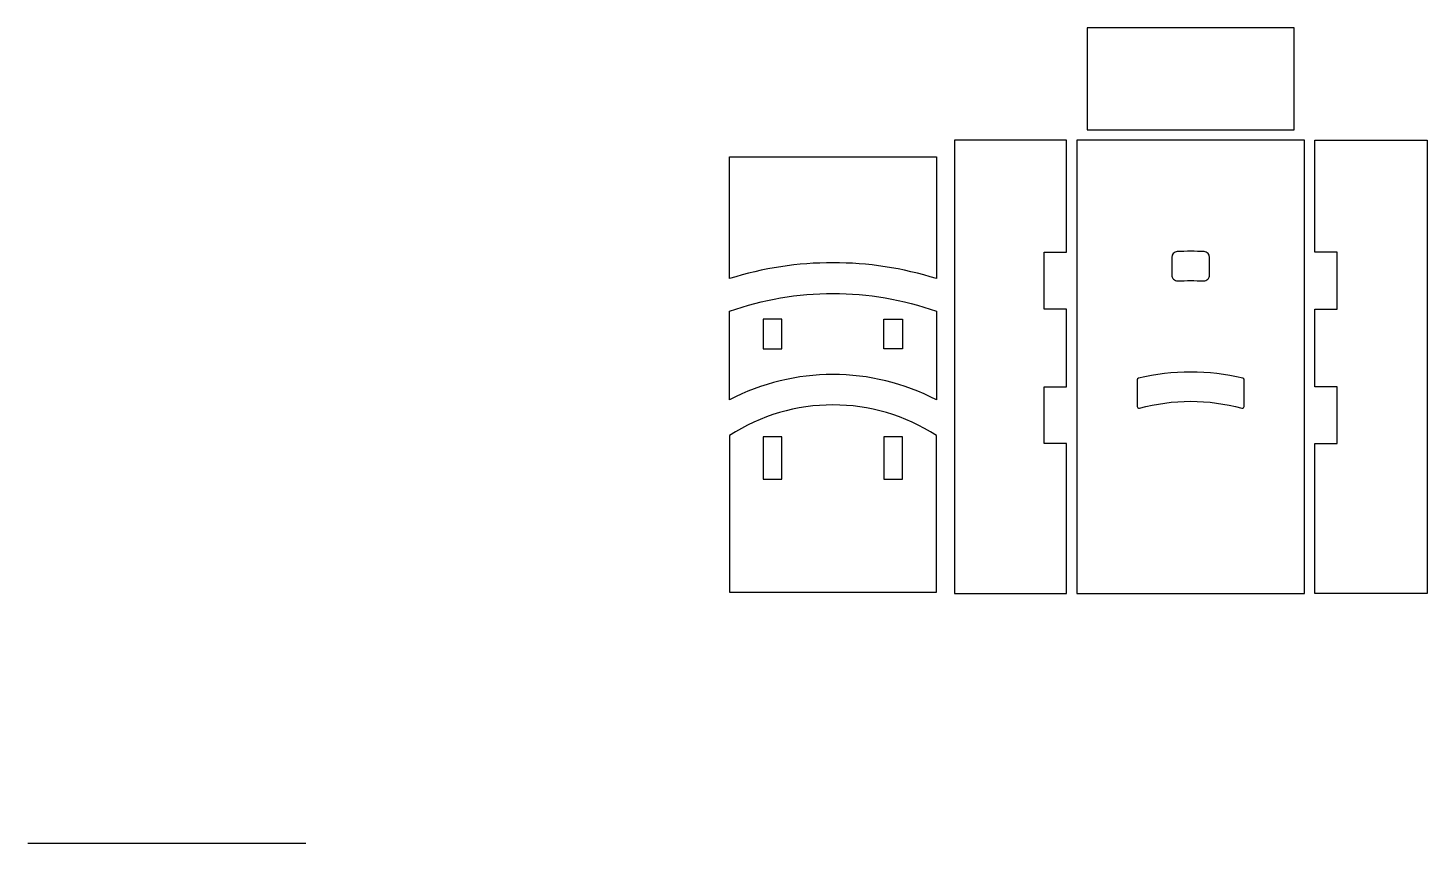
# Model space of a CAD drawing. Header units: inches. Extents: x 390 to 795, y -4 to 233.
import ezdxf

# ---------------------------------------------------------------- set-up
doc = ezdxf.new("R2010")
doc.units = ezdxf.units.IN
doc.header["$MEASUREMENT"] = 0

msp = doc.modelspace()

# ---------------------------------------------------------------- linework, layer by layer
for points in [[(696.69, 203.27), (756.69, 203.27), (756.69, 232.77), (696.69, 232.77)], [(690.69, 200.27), (658.19, 200.27), (658.19, 68.77), (690.69, 68.77), (690.69, 112.27), (686.32, 112.27), (684.19, 112.27), (684.19, 128.77), (688.69, 128.77), (690.69, 128.77), (690.69, 151.27), (684.19, 151.27), (684.19, 167.77), (690.69, 167.77)], [(696.69, 68.77), (756.69, 68.77), (759.69, 68.77), (759.69, 200.27), (756.69, 200.27), (696.69, 200.27), (693.69, 200.27), (693.69, 68.77)], [(762.69, 200.27), (795.19, 200.27), (795.19, 68.77), (762.69, 68.77), (762.69, 112.27), (767.06, 112.27), (769.19, 112.27), (769.19, 128.77), (764.69, 128.77), (762.69, 128.77), (762.69, 151.27), (769.19, 151.27), (769.19, 167.77), (762.69, 167.77)], [(602.8, 139.7), (608.2, 139.7), (608.2, 148.37), (602.8, 148.37)], [(637.8, 148.37), (643.2, 148.37), (643.2, 139.7), (637.8, 139.7)], [(602.8, 101.98), (608.2, 101.98), (608.2, 114.2), (602.8, 114.2)], [(637.8, 101.98), (643.2, 101.98), (643.2, 114.2), (637.8, 114.2)]]:
    msp.add_lwpolyline(points, close=True)
for points in [[(653, 160.09, 0.153536), (593, 160.09), (593, 195.45), (653, 195.45)], [(722.96, 159.44, -0.020395), (730.42, 159.44, 0.42621), (732.19, 161.14), (732.19, 166.24, 0.402759), (730.56, 167.94, 0.019636), (722.82, 167.94, 0.402759), (721.19, 166.24), (721.19, 161.14, 0.42621)], [(653, 124.96, 0.244573), (593, 124.96), (593, 150.65, -0.171573), (653, 150.65)], [(711.19, 123.01, 0.494543), (711.82, 122.53, -0.133939), (741.56, 122.53, 0.494543), (742.19, 123.01), (742.19, 130.71, 0.34543), (741.81, 131.19, 0.120784), (711.57, 131.19, 0.34543), (711.19, 130.71)], [(593, 69.24), (623, 69.24), (653, 69.24), (653, 114.59, 0.296743), (593, 114.59)]]:
    msp.add_lwpolyline(points, format="xyb", close=True)
msp.add_lwpolyline([(389.7, -3.54), (470.25, -3.54)])

doc.saveas('drawing.dxf')
